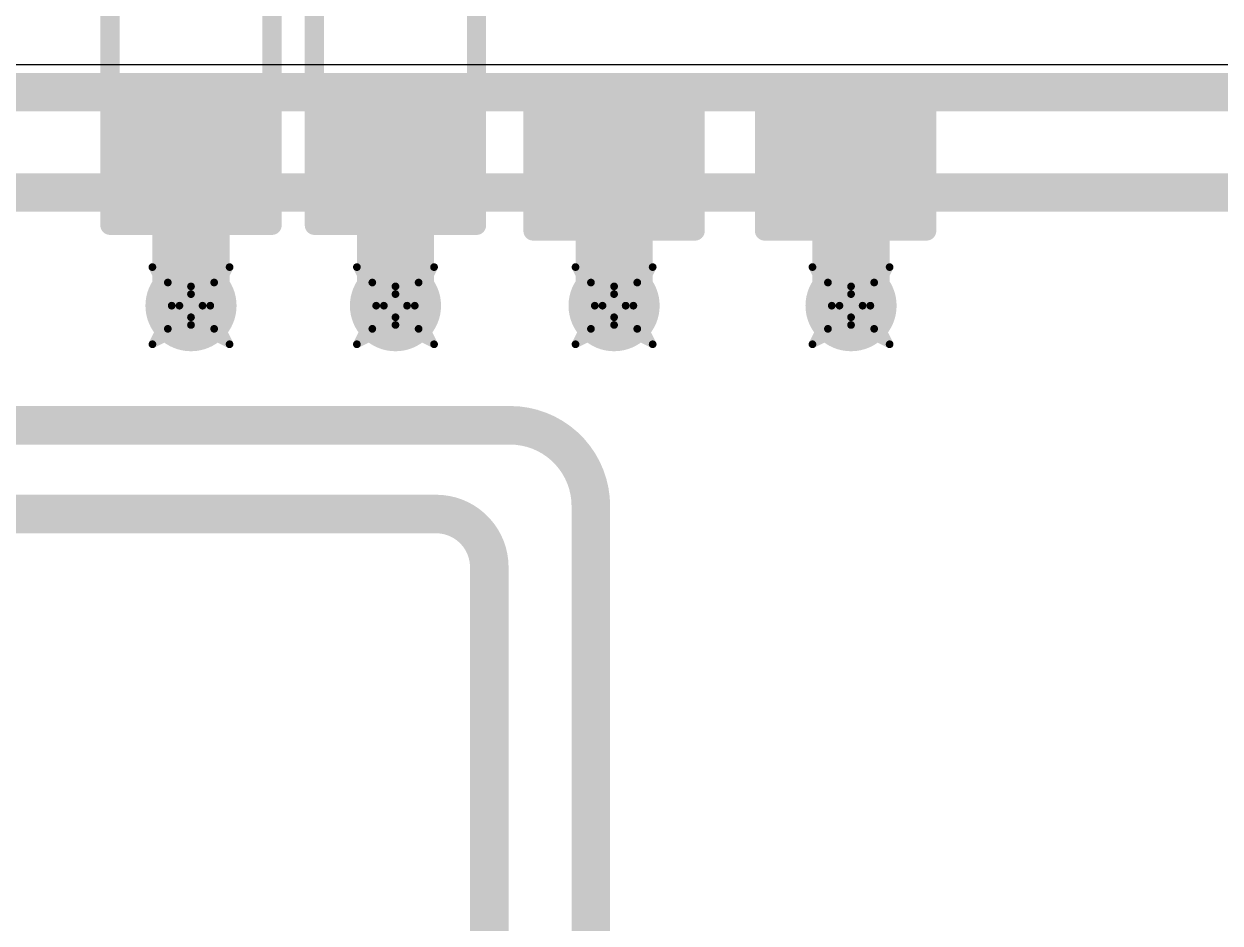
# Model space of a CAD drawing. Header units: inches. Extents: x -2 to 5376, y -4 to 5426.
# Drawn here: x 77.56 to 85.44, y 20.21 to 26.13 of the extents above; entities that cross this region are included whole.
import ezdxf

# ---------------------------------------------------------------- set-up
doc = ezdxf.new("R2010")
doc.units = ezdxf.units.IN
for name, color, linetype in [('Bottom Layer', 5, 'Continuous'), ('Drill Drawing', 1, 'Continuous'), ('Layer 1', 16, 'Continuous'), ('Layer 2', 76, 'Continuous'), ('Top Layer', 1, 'Continuous'), ('Top Overlay', 2, 'Continuous'), ('Top Paste', 8, 'Continuous'), ('Top Solder', 216, 'Continuous'), ('Via Holes', 16, 'Continuous')]:
    doc.layers.add(name, color=color, linetype=linetype)

# ---------------------------------------------------------------- blocks, each defined once
blk = doc.blocks.new('R___0603_215')
at = {"layer": 'Top Layer'}
for points in [[(-0.381, 0.4445), (-0.381, -0.4445), (-1.143, -0.4445), (-1.143, 0.4445)], [(1.143, 0.4445), (1.143, -0.4445), (0.381, -0.4445), (0.381, 0.4445)]]:
    blk.add_hatch(color=1, dxfattribs=at).paths.add_polyline_path(points)
at = {"layer": 'Top Paste'}
for points in [[(-0.381, 0.4445), (-0.381, -0.4445), (-1.143, -0.4445), (-1.143, 0.4445)], [(1.143, 0.4445), (1.143, -0.4445), (0.381, -0.4445), (0.381, 0.4445)]]:
    blk.add_hatch(color=8, dxfattribs=at).paths.add_polyline_path(points)
at = {"layer": 'Top Solder'}
for points in [[(-0.2794, 0.5461), (-0.2794, -0.5461), (-1.2446, -0.5461), (-1.2446, 0.5461)], [(1.2446, 0.5461), (1.2446, -0.5461), (0.2794, -0.5461), (0.2794, 0.5461)]]:
    blk.add_hatch(color=216, dxfattribs=at).paths.add_polyline_path(points)
at = {"layer": 'Top Overlay', "const_width": 0.127}
for points in [[(-1.2192, -0.5334), (-1.2192, 0.5334)], [(1.2192, 0.5334), (-1.2192, 0.5334)], [(1.2192, -0.5334), (1.2192, 0.5334)], [(1.2192, -0.5334), (-1.2192, -0.5334)]]:
    blk.add_lwpolyline(points, dxfattribs=at)
at = {"layer": 'Top Overlay', "const_width": 0.0635}
for points in [[(-1.25095, 0.5334, 1), (-1.18745, 0.5334, 1)], [(-1.25095, 0.5334, 1), (-1.18745, 0.5334, 1)], [(1.18745, 0.5334, 1), (1.25095, 0.5334, 1)], [(1.18745, 0.5334, 1), (1.25095, 0.5334, 1)], [(-1.25095, -0.5334, 1), (-1.18745, -0.5334, 1)], [(-1.25095, -0.5334, 1), (-1.18745, -0.5334, 1)], [(1.18745, -0.5334, 1), (1.25095, -0.5334, 1)], [(1.18745, -0.5334, 1), (1.25095, -0.5334, 1)]]:
    blk.add_lwpolyline(points, format="xyb", close=True, dxfattribs=at)
blk = doc.blocks.new('R___0603_216')
at = {"layer": 'Top Layer'}
for points in [[(-0.381, 0.4445), (-0.381, -0.4445), (-1.143, -0.4445), (-1.143, 0.4445)], [(1.143, 0.4445), (1.143, -0.4445), (0.381, -0.4445), (0.381, 0.4445)]]:
    blk.add_hatch(color=1, dxfattribs=at).paths.add_polyline_path(points)
at = {"layer": 'Top Paste'}
for points in [[(-0.381, 0.4445), (-0.381, -0.4445), (-1.143, -0.4445), (-1.143, 0.4445)], [(1.143, 0.4445), (1.143, -0.4445), (0.381, -0.4445), (0.381, 0.4445)]]:
    blk.add_hatch(color=8, dxfattribs=at).paths.add_polyline_path(points)
at = {"layer": 'Top Solder'}
for points in [[(-0.2794, 0.5461), (-0.2794, -0.5461), (-1.2446, -0.5461), (-1.2446, 0.5461)], [(1.2446, 0.5461), (1.2446, -0.5461), (0.2794, -0.5461), (0.2794, 0.5461)]]:
    blk.add_hatch(color=216, dxfattribs=at).paths.add_polyline_path(points)
at = {"layer": 'Top Overlay', "const_width": 0.127}
for points in [[(-1.2192, 0.5334), (-1.2192, -0.5334)], [(-1.2192, 0.5334), (1.2192, 0.5334)], [(1.2192, 0.5334), (1.2192, -0.5334)], [(-1.2192, -0.5334), (1.2192, -0.5334)]]:
    blk.add_lwpolyline(points, dxfattribs=at)
at = {"layer": 'Top Overlay', "const_width": 0.0635}
for points in [[(-1.25095, 0.5334, 1), (-1.18745, 0.5334, 1)], [(-1.25095, 0.5334, 1), (-1.18745, 0.5334, 1)], [(1.18745, 0.5334, 1), (1.25095, 0.5334, 1)], [(1.18745, 0.5334, 1), (1.25095, 0.5334, 1)], [(-1.25095, -0.5334, 1), (-1.18745, -0.5334, 1)], [(-1.25095, -0.5334, 1), (-1.18745, -0.5334, 1)], [(1.18745, -0.5334, 1), (1.25095, -0.5334, 1)], [(1.18745, -0.5334, 1), (1.25095, -0.5334, 1)]]:
    blk.add_lwpolyline(points, format="xyb", close=True, dxfattribs=at)
blk = doc.blocks.new('C___0603_324')
at = {"layer": 'Top Layer'}
for points in [[(-0.381, 0.4445), (-0.381, -0.4445), (-1.143, -0.4445), (-1.143, 0.4445)], [(1.143, 0.4445), (1.143, -0.4445), (0.381, -0.4445), (0.381, 0.4445)]]:
    blk.add_hatch(color=1, dxfattribs=at).paths.add_polyline_path(points)
at = {"layer": 'Top Paste'}
for points in [[(-0.381, 0.4445), (-0.381, -0.4445), (-1.143, -0.4445), (-1.143, 0.4445)], [(1.143, 0.4445), (1.143, -0.4445), (0.381, -0.4445), (0.381, 0.4445)]]:
    blk.add_hatch(color=8, dxfattribs=at).paths.add_polyline_path(points)
at = {"layer": 'Top Solder'}
for points in [[(-0.321, 0.5045), (-0.321, -0.5045), (-1.203, -0.5045), (-1.203, 0.5045)], [(1.203, 0.5045), (1.203, -0.5045), (0.321, -0.5045), (0.321, 0.5045)]]:
    blk.add_hatch(color=216, dxfattribs=at).paths.add_polyline_path(points)
at = {"layer": 'Top Overlay', "const_width": 0.127}
for points in [[(-1.2446, 0.5334), (-1.2446, -0.5334)], [(-1.2446, 0.5334), (-0.4572, 0.5334)], [(0.4572, 0.5334), (1.2446, 0.5334)], [(1.2446, 0.5334), (1.2446, -0.5334)], [(-1.2446, -0.5334), (-0.4572, -0.5334)], [(0.4572, -0.5334), (1.2446, -0.5334)]]:
    blk.add_lwpolyline(points, dxfattribs=at)
at = {"layer": 'Top Overlay', "const_width": 0.0635}
for points in [[(-1.2764, 0.5334, 1), (-1.2128, 0.5334, 1)], [(-1.2764, 0.5334, 1), (-1.2128, 0.5334, 1)], [(-0.4889, 0.5334, 1), (-0.4254, 0.5334, 1)], [(0.4254, 0.5334, 1), (0.4889, 0.5334, 1)], [(1.2128, 0.5334, 1), (1.2764, 0.5334, 1)], [(1.2128, 0.5334, 1), (1.2764, 0.5334, 1)], [(-1.2764, -0.5334, 1), (-1.2128, -0.5334, 1)], [(-1.2764, -0.5334, 1), (-1.2128, -0.5334, 1)], [(-0.4889, -0.5334, 1), (-0.4254, -0.5334, 1)], [(0.4254, -0.5334, 1), (0.4889, -0.5334, 1)], [(1.2128, -0.5334, 1), (1.2764, -0.5334, 1)], [(1.2128, -0.5334, 1), (1.2764, -0.5334, 1)]]:
    blk.add_lwpolyline(points, format="xyb", close=True, dxfattribs=at)
blk = doc.blocks.new('C___0603_325')
at = {"layer": 'Top Layer'}
for points in [[(-0.381, 0.4445), (-0.381, -0.4445), (-1.143, -0.4445), (-1.143, 0.4445)], [(1.143, 0.4445), (1.143, -0.4445), (0.381, -0.4445), (0.381, 0.4445)]]:
    blk.add_hatch(color=1, dxfattribs=at).paths.add_polyline_path(points)
at = {"layer": 'Top Paste'}
for points in [[(-0.381, 0.4445), (-0.381, -0.4445), (-1.143, -0.4445), (-1.143, 0.4445)], [(1.143, 0.4445), (1.143, -0.4445), (0.381, -0.4445), (0.381, 0.4445)]]:
    blk.add_hatch(color=8, dxfattribs=at).paths.add_polyline_path(points)
at = {"layer": 'Top Solder'}
for points in [[(-0.321, 0.5045), (-0.321, -0.5045), (-1.203, -0.5045), (-1.203, 0.5045)], [(1.203, 0.5045), (1.203, -0.5045), (0.321, -0.5045), (0.321, 0.5045)]]:
    blk.add_hatch(color=216, dxfattribs=at).paths.add_polyline_path(points)
at = {"layer": 'Top Overlay', "const_width": 0.127}
for points in [[(-1.2446, 0.5334), (-1.2446, -0.5334)], [(-1.2446, 0.5334), (-0.4572, 0.5334)], [(0.4572, 0.5334), (1.2446, 0.5334)], [(1.2446, 0.5334), (1.2446, -0.5334)], [(-1.2446, -0.5334), (-0.4572, -0.5334)], [(0.4572, -0.5334), (1.2446, -0.5334)]]:
    blk.add_lwpolyline(points, dxfattribs=at)
at = {"layer": 'Top Overlay', "const_width": 0.0635}
for points in [[(-1.2764, 0.5334, 1), (-1.2128, 0.5334, 1)], [(-1.2764, 0.5334, 1), (-1.2128, 0.5334, 1)], [(-0.4889, 0.5334, 1), (-0.4254, 0.5334, 1)], [(0.4254, 0.5334, 1), (0.4889, 0.5334, 1)], [(1.2128, 0.5334, 1), (1.2764, 0.5334, 1)], [(1.2128, 0.5334, 1), (1.2764, 0.5334, 1)], [(-1.2764, -0.5334, 1), (-1.2128, -0.5334, 1)], [(-1.2764, -0.5334, 1), (-1.2128, -0.5334, 1)], [(-0.4889, -0.5334, 1), (-0.4254, -0.5334, 1)], [(0.4254, -0.5334, 1), (0.4889, -0.5334, 1)], [(1.2128, -0.5334, 1), (1.2764, -0.5334, 1)], [(1.2128, -0.5334, 1), (1.2764, -0.5334, 1)]]:
    blk.add_lwpolyline(points, format="xyb", close=True, dxfattribs=at)

msp = doc.modelspace()

# ---------------------------------------------------------------- hatches: boundary and pattern name
at = {"layer": 'Bottom Layer'}
h = msp.add_hatch(color=5, dxfattribs=at)
edge = h.paths.add_edge_path()
edge.add_arc((78.6614, 24.2736), 0.3, 0, 360)
h = msp.add_hatch(color=5, dxfattribs=at)
edge = h.paths.add_edge_path()
edge.add_arc((80.0075, 24.2736), 0.3, 0, 360)
h = msp.add_hatch(color=5, dxfattribs=at)
edge = h.paths.add_edge_path()
edge.add_arc((81.4467, 24.2736), 0.3, 0, 360)
h = msp.add_hatch(color=5, dxfattribs=at)
edge = h.paths.add_edge_path()
edge.add_arc((83.0067, 24.2736), 0.3, 0, 360)
at = {"layer": 'Layer 1'}
h = msp.add_hatch(color=16, dxfattribs=at)
edge = h.paths.add_edge_path()
edge.add_arc((78.6614, 24.2736), 0.3, 0, 360)
h = msp.add_hatch(color=16, dxfattribs=at)
edge = h.paths.add_edge_path()
edge.add_arc((80.0075, 24.2736), 0.3, 0, 360)
h = msp.add_hatch(color=16, dxfattribs=at)
edge = h.paths.add_edge_path()
edge.add_arc((81.4467, 24.2736), 0.3, 0, 360)
h = msp.add_hatch(color=16, dxfattribs=at)
edge = h.paths.add_edge_path()
edge.add_arc((83.0067, 24.2736), 0.3, 0, 360)
at = {"layer": 'Layer 2'}
h = msp.add_hatch(color=76, dxfattribs=at)
edge = h.paths.add_edge_path()
edge.add_arc((78.6614, 24.2736), 0.3, 0, 360)
h = msp.add_hatch(color=76, dxfattribs=at)
edge = h.paths.add_edge_path()
edge.add_arc((80.0075, 24.2736), 0.3, 0, 360)
h = msp.add_hatch(color=76, dxfattribs=at)
edge = h.paths.add_edge_path()
edge.add_arc((81.4467, 24.2736), 0.3, 0, 360)
h = msp.add_hatch(color=76, dxfattribs=at)
edge = h.paths.add_edge_path()
edge.add_arc((83.0067, 24.2736), 0.3, 0, 360)
at = {"layer": 'Top Layer'}
h = msp.add_hatch(color=1, dxfattribs=at)
edge = h.paths.add_edge_path()
edge.add_arc((78.6614, 24.2736), 0.3, 0, 360)
h = msp.add_hatch(color=1, dxfattribs=at)
edge = h.paths.add_edge_path()
edge.add_arc((80.0075, 24.2736), 0.3, 0, 360)
h = msp.add_hatch(color=1, dxfattribs=at)
edge = h.paths.add_edge_path()
edge.add_arc((81.4467, 24.2736), 0.3, 0, 360)
h = msp.add_hatch(color=1, dxfattribs=at)
edge = h.paths.add_edge_path()
edge.add_arc((83.0067, 24.2736), 0.3, 0, 360)
at = {"layer": 'Via Holes'}
h = msp.add_hatch(color=7, dxfattribs=at)
edge = h.paths.add_edge_path()
edge.add_arc((78.6614, 24.2736), 0.15, 0, 360)
h = msp.add_hatch(color=7, dxfattribs=at)
edge = h.paths.add_edge_path()
edge.add_arc((80.0075, 24.2736), 0.15, 0, 360)
h = msp.add_hatch(color=7, dxfattribs=at)
edge = h.paths.add_edge_path()
edge.add_arc((81.4467, 24.2736), 0.15, 0, 360)
h = msp.add_hatch(color=7, dxfattribs=at)
edge = h.paths.add_edge_path()
edge.add_arc((83.0067, 24.2736), 0.15, 0, 360)

# ---------------------------------------------------------------- linework, layer by layer
at = {"layer": 'Bottom Layer', "const_width": 0.254}
for points in [[(76.9009, 25.6794), (90.7542, 25.6794)], [(75.5985, 25.019), (90.1954, 25.019)], [(74.93, 23.4862), (80.7619, 23.4862)], [(81.2937, 22.9544), (81.2937, 22.9532)], [(81.2937, 16.3307), (81.2937, 22.9532)], [(74.2615, 22.902), (80.2751, 22.902)], [(80.6252, 16.3308), (80.6252, 22.5519)]]:
    msp.add_lwpolyline(points, dxfattribs=at)
at = {"layer": 'Bottom Layer', "const_width": 0.127}
for points in [[(80.6984, 23.4862, 1), (80.8254, 23.4862, 1)], [(80.6984, 23.4862, 1), (80.8254, 23.4862, 1)], [(81.2302, 22.9544, 1), (81.3572, 22.9544, 1)], [(81.2302, 22.9544, 1), (81.3572, 22.9544, 1)], [(81.2302, 22.9532, 1), (81.3572, 22.9532, 1)], [(81.2302, 22.9532, 1), (81.3572, 22.9532, 1)], [(80.2116, 22.902, 1), (80.3386, 22.902, 1)], [(80.2116, 22.902, 1), (80.3386, 22.902, 1)], [(80.5617, 22.5519, 1), (80.6887, 22.5519, 1)], [(80.5617, 22.5519, 1), (80.6887, 22.5519, 1)]]:
    msp.add_lwpolyline(points, format="xyb", close=True, dxfattribs=at)
at = {"layer": 'Bottom Layer', "const_width": 0.254}
for points in [[(80.7619, 23.4862, -0.414214), (81.2937, 22.9544)], [(80.2751, 22.902, -0.414214), (80.6252, 22.5519)]]:
    msp.add_lwpolyline(points, format="xyb", dxfattribs=at)
at = {"layer": 'Drill Drawing', "const_width": 0.0508}
for points in [[(78.4074, 24.5276), (78.6614, 24.4006)], [(78.4074, 24.5276), (78.5344, 24.2736)], [(78.6614, 24.4006), (78.9154, 24.5276)], [(78.7884, 24.2736), (78.9154, 24.5276)], [(79.7535, 24.5276), (80.0075, 24.4006)], [(79.7535, 24.5276), (79.8805, 24.2736)], [(80.0075, 24.4006), (80.2615, 24.5276)], [(80.1345, 24.2736), (80.2615, 24.5276)], [(81.1927, 24.5276), (81.4467, 24.4006)], [(81.1927, 24.5276), (81.3197, 24.2736)], [(81.4467, 24.4006), (81.7007, 24.5276)], [(81.5737, 24.2736), (81.7007, 24.5276)], [(82.7527, 24.5276), (83.0067, 24.4006)], [(82.7527, 24.5276), (82.8797, 24.2736)], [(83.0067, 24.4006), (83.2607, 24.5276)], [(83.1337, 24.2736), (83.2607, 24.5276)], [(78.509, 24.426), (78.6614, 24.3498)], [(78.509, 24.426), (78.5852, 24.2736)], [(78.6614, 24.3498), (78.8138, 24.426)], [(78.7376, 24.2736), (78.8138, 24.426)], [(79.8551, 24.426), (80.0075, 24.3498)], [(79.8551, 24.426), (79.9313, 24.2736)], [(80.0075, 24.3498), (80.1599, 24.426)], [(80.0837, 24.2736), (80.1599, 24.426)], [(81.2943, 24.426), (81.4467, 24.3498)], [(81.2943, 24.426), (81.3705, 24.2736)], [(81.4467, 24.3498), (81.5991, 24.426)], [(81.5229, 24.2736), (81.5991, 24.426)], [(82.8543, 24.426), (83.0067, 24.3498)], [(82.8543, 24.426), (82.9305, 24.2736)], [(83.0067, 24.3498), (83.1591, 24.426)], [(83.0829, 24.2736), (83.1591, 24.426)], [(78.4074, 24.0196), (78.5344, 24.2736)], [(78.509, 24.1212), (78.5852, 24.2736)], [(78.7376, 24.2736), (78.8138, 24.1212)], [(78.7884, 24.2736), (78.9154, 24.0196)], [(79.7535, 24.0196), (79.8805, 24.2736)], [(79.8551, 24.1212), (79.9313, 24.2736)], [(80.0837, 24.2736), (80.1599, 24.1212)], [(80.1345, 24.2736), (80.2615, 24.0196)], [(81.1927, 24.0196), (81.3197, 24.2736)], [(81.2943, 24.1212), (81.3705, 24.2736)], [(81.5229, 24.2736), (81.5991, 24.1212)], [(81.5737, 24.2736), (81.7007, 24.0196)], [(82.7527, 24.0196), (82.8797, 24.2736)], [(82.8543, 24.1212), (82.9305, 24.2736)], [(83.0829, 24.2736), (83.1591, 24.1212)], [(83.1337, 24.2736), (83.2607, 24.0196)], [(78.509, 24.1212), (78.6614, 24.1974)], [(78.6614, 24.1974), (78.8138, 24.1212)], [(79.8551, 24.1212), (80.0075, 24.1974)], [(80.0075, 24.1974), (80.1599, 24.1212)], [(81.2943, 24.1212), (81.4467, 24.1974)], [(81.4467, 24.1974), (81.5991, 24.1212)], [(82.8543, 24.1212), (83.0067, 24.1974)], [(83.0067, 24.1974), (83.1591, 24.1212)], [(78.4074, 24.0196), (78.6614, 24.1466)], [(78.6614, 24.1466), (78.9154, 24.0196)], [(79.7535, 24.0196), (80.0075, 24.1466)], [(80.0075, 24.1466), (80.2615, 24.0196)], [(81.1927, 24.0196), (81.4467, 24.1466)], [(81.4467, 24.1466), (81.7007, 24.0196)], [(82.7527, 24.0196), (83.0067, 24.1466)], [(83.0067, 24.1466), (83.2607, 24.0196)]]:
    msp.add_lwpolyline(points, dxfattribs=at)
at = {"layer": 'Drill Drawing', "const_width": 0.0254}
for points in [[(78.3947, 24.5276, 1), (78.4201, 24.5276, 1)], [(78.3947, 24.5276, 1), (78.4201, 24.5276, 1)], [(78.9027, 24.5276, 1), (78.9281, 24.5276, 1)], [(78.9027, 24.5276, 1), (78.9281, 24.5276, 1)], [(79.7408, 24.5276, 1), (79.7662, 24.5276, 1)], [(79.7408, 24.5276, 1), (79.7662, 24.5276, 1)], [(80.2488, 24.5276, 1), (80.2742, 24.5276, 1)], [(80.2488, 24.5276, 1), (80.2742, 24.5276, 1)], [(81.18, 24.5276, 1), (81.2054, 24.5276, 1)], [(81.18, 24.5276, 1), (81.2054, 24.5276, 1)], [(81.688, 24.5276, 1), (81.7134, 24.5276, 1)], [(81.688, 24.5276, 1), (81.7134, 24.5276, 1)], [(82.74, 24.5276, 1), (82.7654, 24.5276, 1)], [(82.74, 24.5276, 1), (82.7654, 24.5276, 1)], [(83.248, 24.5276, 1), (83.2734, 24.5276, 1)], [(83.248, 24.5276, 1), (83.2734, 24.5276, 1)], [(78.4963, 24.426, 1), (78.5217, 24.426, 1)], [(78.4963, 24.426, 1), (78.5217, 24.426, 1)], [(78.6487, 24.4006, 1), (78.6741, 24.4006, 1)], [(78.6487, 24.4006, 1), (78.6741, 24.4006, 1)], [(78.8011, 24.426, 1), (78.8265, 24.426, 1)], [(78.8011, 24.426, 1), (78.8265, 24.426, 1)], [(79.8424, 24.426, 1), (79.8678, 24.426, 1)], [(79.8424, 24.426, 1), (79.8678, 24.426, 1)], [(79.9948, 24.4006, 1), (80.0202, 24.4006, 1)], [(79.9948, 24.4006, 1), (80.0202, 24.4006, 1)], [(80.1472, 24.426, 1), (80.1726, 24.426, 1)], [(80.1472, 24.426, 1), (80.1726, 24.426, 1)], [(81.2816, 24.426, 1), (81.307, 24.426, 1)], [(81.2816, 24.426, 1), (81.307, 24.426, 1)], [(81.434, 24.4006, 1), (81.4594, 24.4006, 1)], [(81.434, 24.4006, 1), (81.4594, 24.4006, 1)], [(81.5864, 24.426, 1), (81.6118, 24.426, 1)], [(81.5864, 24.426, 1), (81.6118, 24.426, 1)], [(82.8416, 24.426, 1), (82.867, 24.426, 1)], [(82.8416, 24.426, 1), (82.867, 24.426, 1)], [(82.994, 24.4006, 1), (83.0194, 24.4006, 1)], [(82.994, 24.4006, 1), (83.0194, 24.4006, 1)], [(83.1464, 24.426, 1), (83.1718, 24.426, 1)], [(83.1464, 24.426, 1), (83.1718, 24.426, 1)], [(78.6487, 24.3498, 1), (78.6741, 24.3498, 1)], [(78.6487, 24.3498, 1), (78.6741, 24.3498, 1)], [(79.9948, 24.3498, 1), (80.0202, 24.3498, 1)], [(79.9948, 24.3498, 1), (80.0202, 24.3498, 1)], [(81.434, 24.3498, 1), (81.4594, 24.3498, 1)], [(81.434, 24.3498, 1), (81.4594, 24.3498, 1)], [(82.994, 24.3498, 1), (83.0194, 24.3498, 1)], [(82.994, 24.3498, 1), (83.0194, 24.3498, 1)], [(78.5217, 24.2736, 1), (78.5471, 24.2736, 1)], [(78.5217, 24.2736, 1), (78.5471, 24.2736, 1)], [(78.5725, 24.2736, 1), (78.5979, 24.2736, 1)], [(78.5725, 24.2736, 1), (78.5979, 24.2736, 1)], [(78.7249, 24.2736, 1), (78.7503, 24.2736, 1)], [(78.7249, 24.2736, 1), (78.7503, 24.2736, 1)], [(78.7757, 24.2736, 1), (78.8011, 24.2736, 1)], [(78.7757, 24.2736, 1), (78.8011, 24.2736, 1)], [(79.8678, 24.2736, 1), (79.8932, 24.2736, 1)], [(79.8678, 24.2736, 1), (79.8932, 24.2736, 1)], [(79.9186, 24.2736, 1), (79.944, 24.2736, 1)], [(79.9186, 24.2736, 1), (79.944, 24.2736, 1)], [(80.071, 24.2736, 1), (80.0964, 24.2736, 1)], [(80.071, 24.2736, 1), (80.0964, 24.2736, 1)], [(80.1218, 24.2736, 1), (80.1472, 24.2736, 1)], [(80.1218, 24.2736, 1), (80.1472, 24.2736, 1)], [(81.307, 24.2736, 1), (81.3324, 24.2736, 1)], [(81.307, 24.2736, 1), (81.3324, 24.2736, 1)], [(81.3578, 24.2736, 1), (81.3832, 24.2736, 1)], [(81.3578, 24.2736, 1), (81.3832, 24.2736, 1)], [(81.5102, 24.2736, 1), (81.5356, 24.2736, 1)], [(81.5102, 24.2736, 1), (81.5356, 24.2736, 1)], [(81.561, 24.2736, 1), (81.5864, 24.2736, 1)], [(81.561, 24.2736, 1), (81.5864, 24.2736, 1)], [(82.867, 24.2736, 1), (82.8924, 24.2736, 1)], [(82.867, 24.2736, 1), (82.8924, 24.2736, 1)], [(82.9178, 24.2736, 1), (82.9432, 24.2736, 1)], [(82.9178, 24.2736, 1), (82.9432, 24.2736, 1)], [(83.0702, 24.2736, 1), (83.0956, 24.2736, 1)], [(83.0702, 24.2736, 1), (83.0956, 24.2736, 1)], [(83.121, 24.2736, 1), (83.1464, 24.2736, 1)], [(83.121, 24.2736, 1), (83.1464, 24.2736, 1)], [(78.6487, 24.1974, 1), (78.6741, 24.1974, 1)], [(78.6487, 24.1974, 1), (78.6741, 24.1974, 1)], [(79.9948, 24.1974, 1), (80.0202, 24.1974, 1)], [(79.9948, 24.1974, 1), (80.0202, 24.1974, 1)], [(81.434, 24.1974, 1), (81.4594, 24.1974, 1)], [(81.434, 24.1974, 1), (81.4594, 24.1974, 1)], [(82.994, 24.1974, 1), (83.0194, 24.1974, 1)], [(82.994, 24.1974, 1), (83.0194, 24.1974, 1)], [(78.4963, 24.1212, 1), (78.5217, 24.1212, 1)], [(78.4963, 24.1212, 1), (78.5217, 24.1212, 1)], [(78.6487, 24.1466, 1), (78.6741, 24.1466, 1)], [(78.6487, 24.1466, 1), (78.6741, 24.1466, 1)], [(78.8011, 24.1212, 1), (78.8265, 24.1212, 1)], [(78.8011, 24.1212, 1), (78.8265, 24.1212, 1)], [(79.8424, 24.1212, 1), (79.8678, 24.1212, 1)], [(79.8424, 24.1212, 1), (79.8678, 24.1212, 1)], [(79.9948, 24.1466, 1), (80.0202, 24.1466, 1)], [(79.9948, 24.1466, 1), (80.0202, 24.1466, 1)], [(80.1472, 24.1212, 1), (80.1726, 24.1212, 1)], [(80.1472, 24.1212, 1), (80.1726, 24.1212, 1)], [(81.2816, 24.1212, 1), (81.307, 24.1212, 1)], [(81.2816, 24.1212, 1), (81.307, 24.1212, 1)], [(81.434, 24.1466, 1), (81.4594, 24.1466, 1)], [(81.434, 24.1466, 1), (81.4594, 24.1466, 1)], [(81.5864, 24.1212, 1), (81.6118, 24.1212, 1)], [(81.5864, 24.1212, 1), (81.6118, 24.1212, 1)], [(82.8416, 24.1212, 1), (82.867, 24.1212, 1)], [(82.8416, 24.1212, 1), (82.867, 24.1212, 1)], [(82.994, 24.1466, 1), (83.0194, 24.1466, 1)], [(82.994, 24.1466, 1), (83.0194, 24.1466, 1)], [(83.1464, 24.1212, 1), (83.1718, 24.1212, 1)], [(83.1464, 24.1212, 1), (83.1718, 24.1212, 1)], [(78.3947, 24.0196, 1), (78.4201, 24.0196, 1)], [(78.3947, 24.0196, 1), (78.4201, 24.0196, 1)], [(78.9027, 24.0196, 1), (78.9281, 24.0196, 1)], [(78.9027, 24.0196, 1), (78.9281, 24.0196, 1)], [(79.7408, 24.0196, 1), (79.7662, 24.0196, 1)], [(79.7408, 24.0196, 1), (79.7662, 24.0196, 1)], [(80.2488, 24.0196, 1), (80.2742, 24.0196, 1)], [(80.2488, 24.0196, 1), (80.2742, 24.0196, 1)], [(81.18, 24.0196, 1), (81.2054, 24.0196, 1)], [(81.18, 24.0196, 1), (81.2054, 24.0196, 1)], [(81.688, 24.0196, 1), (81.7134, 24.0196, 1)], [(81.688, 24.0196, 1), (81.7134, 24.0196, 1)], [(82.74, 24.0196, 1), (82.7654, 24.0196, 1)], [(82.74, 24.0196, 1), (82.7654, 24.0196, 1)], [(83.248, 24.0196, 1), (83.2734, 24.0196, 1)], [(83.248, 24.0196, 1), (83.2734, 24.0196, 1)]]:
    msp.add_lwpolyline(points, format="xyb", close=True, dxfattribs=at)
at = {"layer": 'Layer 2'}
msp.add_line((77.4655, 25.8615), (95.6378, 25.8615), dxfattribs=at)
at = {"layer": 'Top Layer', "const_width": 0.508}
for points in [[(78.6614, 24.3244), (78.6614, 25.2603)], [(80.0075, 24.3244), (80.0075, 25.2602)], [(81.4467, 24.3244), (81.4467, 25.2484)], [(83.0067, 24.3244), (83.0067, 25.2124)]]:
    msp.add_lwpolyline(points, dxfattribs=at)
at = {"layer": 'Top Layer', "const_width": 0.254}
for points in [[(78.5344, 25.2603, 1), (78.7884, 25.2603, 1)], [(79.8805, 25.2602, 1), (80.1345, 25.2602, 1)], [(81.3197, 25.2484, 1), (81.5737, 25.2484, 1)], [(82.8437, 25.2484, 1), (83.0977, 25.2484, 1)], [(82.8797, 25.2124, 1), (83.1337, 25.2124, 1)], [(82.8797, 25.2124, 1), (83.1337, 25.2124, 1)], [(78.5344, 24.3244, 1), (78.7884, 24.3244, 1)], [(79.8805, 24.3244, 1), (80.1345, 24.3244, 1)], [(81.3197, 24.3244, 1), (81.5737, 24.3244, 1)], [(82.8797, 24.3244, 1), (83.1337, 24.3244, 1)]]:
    msp.add_lwpolyline(points, format="xyb", close=True, dxfattribs=at)
at = {"layer": 'Top Layer', "const_width": 0.508}
msp.add_lwpolyline([(82.9707, 25.2484, -0.414214), (83.0067, 25.2124)], format="xyb", dxfattribs=at)

# ---------------------------------------------------------------- block references
for name, p, rotation in [('R___0603_216', (78.6614, 26.0223), 90), ('R___0603_215', (80.0075, 26.0222), 270), ('C___0603_325', (81.4467, 26.0104), 90), ('C___0603_324', (82.9707, 26.0104), 90)]:
    msp.add_blockref(name, p, dxfattribs=dict(rotation=rotation))

doc.saveas('drawing.dxf')
